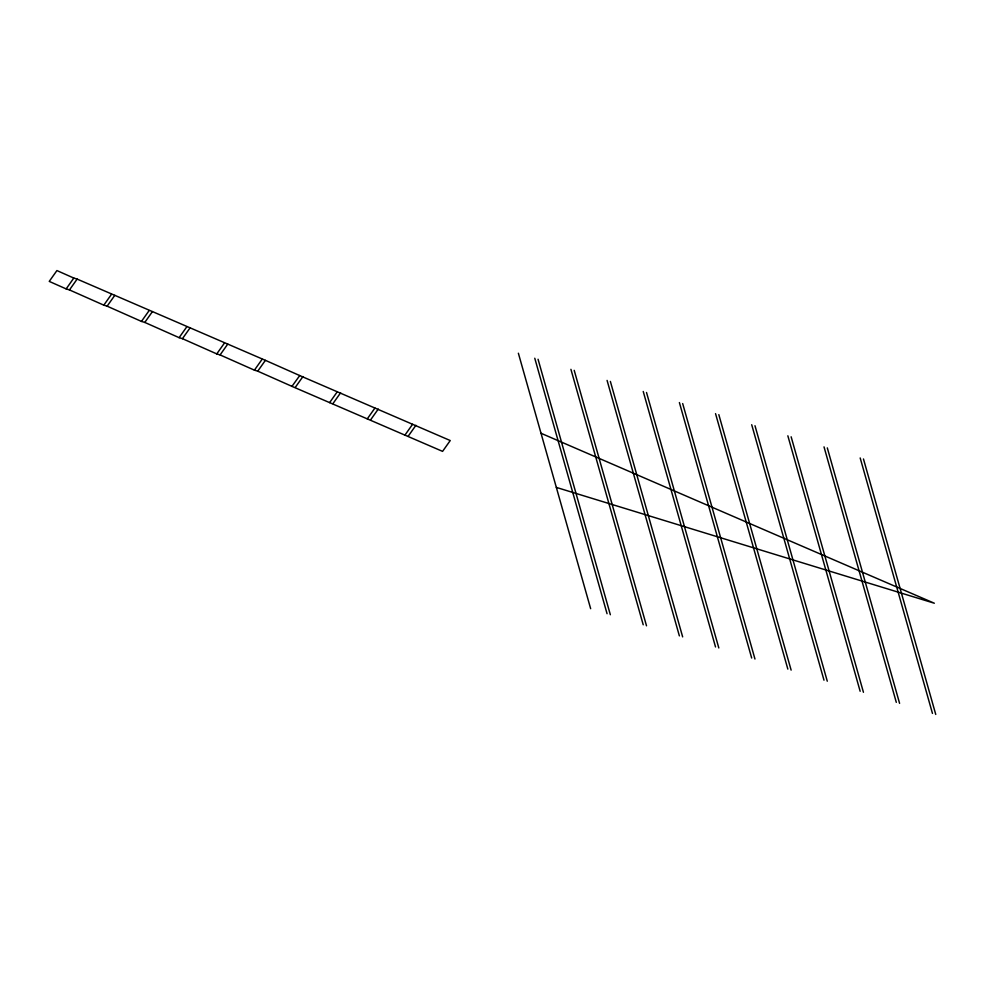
<?xml version="1.0" encoding="UTF-8"?>
<svg xmlns="http://www.w3.org/2000/svg" width="985" height="985" viewBox="0 0 985 985"><rect width="100%" height="100%" fill="white"/><g stroke="black" fill="none" stroke-linecap="round" stroke-linejoin="round"><path stroke-width="1.48" d="M73.813 278.065L56.921 270.567L49.25 281.402L66.155 288.9L73.813 278.065L77.138 279.087L265.408 360.338L299.736 375.568L291.954 386.366L442.573 451.376L450.243 440.541L299.625 375.531M66.155 288.9L69.467 289.922L77.138 279.087M69.467 289.922L103.807 305.153L111.477 294.318M103.807 305.153L107.131 306.175L114.802 295.328M107.131 306.175L141.458 321.406L149.129 310.57M141.458 321.406L144.783 322.415L152.453 311.58M144.783 322.415L179.11 337.658L186.781 326.811M179.11 337.658L182.434 338.668L190.105 327.833M182.434 338.668L216.762 353.898L224.432 343.063M216.762 353.898L220.086 354.92L227.757 344.085M220.086 354.92L254.413 370.151L262.084 359.316M254.413 370.151L257.738 371.173L265.408 360.338M295.278 387.388L302.949 376.553M329.618 402.619L337.276 391.784M332.93 403.641L340.601 392.806M367.27 418.871L374.94 408.036M370.594 419.893L378.265 409.058M404.921 435.124L412.592 424.289M408.246 436.146L415.916 425.311M783.728 538.229L934.334 603.226L556.34 487.415M783.826 538.266L541.011 433.265M257.738 371.173L292.065 386.403M863.463 458.961L935.75 714.433M860.176 457.951L932.463 713.423M827.301 447.879L899.588 703.352M824.014 446.87L896.301 702.354M791.14 436.798L863.439 692.283M787.852 435.801L860.151 691.273M754.99 425.729L827.277 681.201M751.703 424.72L823.989 680.192M718.828 414.648L791.127 670.12M715.541 413.638L787.84 669.111M682.679 403.567L754.966 659.039M679.391 402.557L751.678 658.029M646.517 392.486L718.816 647.97M643.23 391.476L715.529 646.96M610.368 381.417L682.654 636.889M607.08 380.407L679.367 635.879M574.206 370.335L646.505 625.807M570.918 369.326L643.217 624.798M538.056 359.254L610.343 614.726M534.769 358.244L607.056 613.717M518.369 353.221L590.655 608.693"/></g></svg>
